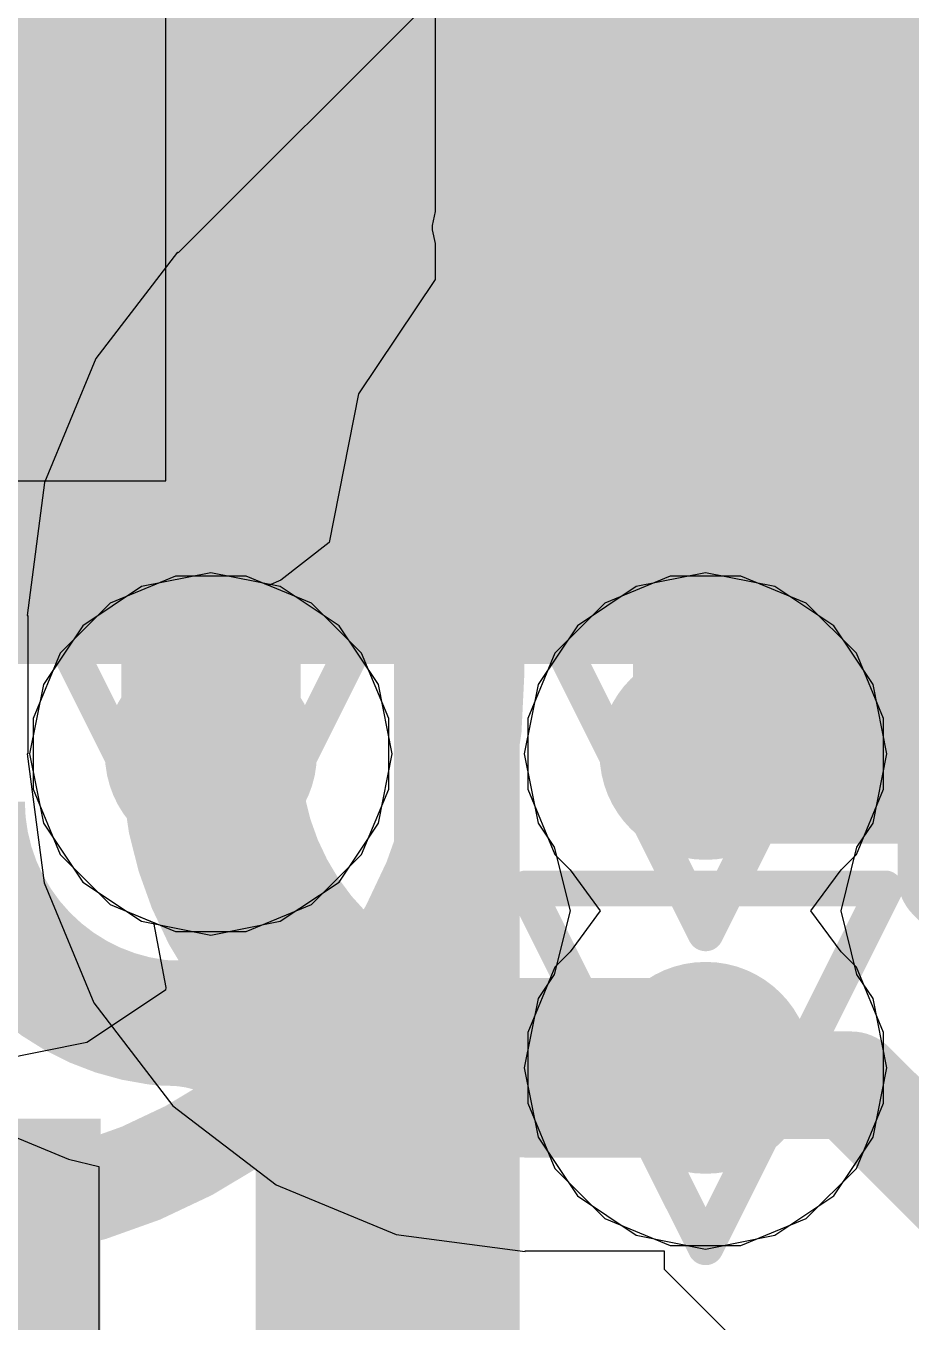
# Model space of a CAD drawing. Header units: inches. Extents: x -6 to 283, y -12 to 154.
# Drawn here: x 40.193 to 41.445, y -5.122 to -3.287 of the extents above; entities that cross this region are included whole.
import ezdxf

# ---------------------------------------------------------------- set-up
doc = ezdxf.new("R2010")
doc.units = ezdxf.units.IN
for name, color, linetype in [('Bottom Layer', 5, 'Continuous'), ('Bottom Paste', 16, 'Continuous'), ('Bottom Solder', 6, 'Continuous'), ('Drill Drawing', 1, 'Continuous'), ('GND-1', 16, 'Continuous'), ('GND-2', 90, 'Continuous'), ('GND-3', 216, 'Continuous'), ('GND-4', 54, 'Continuous'), ('PWR-1', 156, 'Continuous'), ('PWR-2', 130, 'Continuous'), ('Signal L1', 76, 'Continuous'), ('Signal L2', 6, 'Continuous'), ('Top Layer', 1, 'Continuous'), ('Top Overlay', 2, 'Continuous'), ('Top Paste', 8, 'Continuous'), ('Top Solder', 216, 'Continuous'), ('Via Holes', 16, 'Continuous')]:
    doc.layers.add(name, color=color, linetype=linetype)

# ---------------------------------------------------------------- blocks, each defined once
blk = doc.blocks.new('68_QFN__7_7__B_43')
at = {"layer": 'Bottom Layer'}
for points in [[(-1.9900011, 3.834999949999999), (-1.9900011, 3.03499901), (-2.21000066, 3.03499901), (-2.21000066, 3.834999949999999)], [(-1.63999926, 3.834999949999999), (-1.63999926, 3.03499901), (-1.85999882, 3.03499901), (-1.85999882, 3.834999949999999)], [(-1.28999996, 3.834999949999999), (-1.28999996, 3.03499901), (-1.50999952, 3.03499901), (-1.50999952, 3.834999949999999)], [(-0.94000066, 3.834999949999999), (-0.94000066, 3.03499901), (-1.16000022, 3.03499901), (-1.16000022, 3.834999949999999)], [(-0.5900013599999999, 3.834999949999999), (-0.5900013599999999, 3.03499901), (-0.81000092, 3.03499901), (-0.81000092, 3.834999949999999)]]:
    blk.add_hatch(color=5, dxfattribs=at).paths.add_polyline_path(points)
at = {"layer": 'Bottom Paste'}
for points in [[(-1.9900011, 3.834999949999999), (-1.9900011, 3.03499901), (-2.21000066, 3.03499901), (-2.21000066, 3.834999949999999)], [(-1.63999926, 3.834999949999999), (-1.63999926, 3.03499901), (-1.85999882, 3.03499901), (-1.85999882, 3.834999949999999)], [(-1.28999996, 3.834999949999999), (-1.28999996, 3.03499901), (-1.50999952, 3.03499901), (-1.50999952, 3.834999949999999)], [(-0.94000066, 3.834999949999999), (-0.94000066, 3.03499901), (-1.16000022, 3.03499901), (-1.16000022, 3.834999949999999)], [(-0.5900013599999999, 3.834999949999999), (-0.5900013599999999, 3.03499901), (-0.81000092, 3.03499901), (-0.81000092, 3.834999949999999)]]:
    blk.add_hatch(color=16, dxfattribs=at).paths.add_polyline_path(points)
at = {"layer": 'Bottom Solder'}
for points in [[(-1.8884011, 3.93659995), (-1.8884011, 2.93339901), (-2.31160066, 2.93339901), (-2.31160066, 3.93659995)], [(-1.53839926, 3.93659995), (-1.53839926, 2.93339901), (-1.96159882, 2.93339901), (-1.96159882, 3.93659995)], [(-1.18839996, 3.93659995), (-1.18839996, 2.93339901), (-1.61159952, 2.93339901), (-1.61159952, 3.93659995)], [(-0.8384006599999999, 3.93659995), (-0.8384006599999999, 2.93339901), (-1.26160022, 2.93339901), (-1.26160022, 3.93659995)], [(-0.48840136, 3.93659995), (-0.48840136, 2.93339901), (-0.9116009199999999, 2.93339901), (-0.9116009199999999, 3.93659995)]]:
    blk.add_hatch(color=6, dxfattribs=at).paths.add_polyline_path(points)
blk = doc.blocks.new('IND_0806_B_185')
at = {"layer": 'Bottom Layer'}
blk.add_hatch(color=5, dxfattribs=at).paths.add_polyline_path([(0.32499681, 1.00000054), (1.32499735, 1.00000054), (1.32499735, -1.00000054), (0.32499681, -1.00000054)])
at = {"layer": 'Bottom Paste'}
blk.add_hatch(color=16, dxfattribs=at).paths.add_polyline_path([(0.32499681, 1.00000054), (1.32499735, 1.00000054), (1.32499735, -1.00000054), (0.32499681, -1.00000054)])
at = {"layer": 'Bottom Solder'}
blk.add_hatch(color=6, dxfattribs=at).paths.add_polyline_path([(0.22339681, 1.10160054), (1.42659735, 1.10160054), (1.42659735, -1.10160054), (0.22339681, -1.10160054)])
blk = doc.blocks.new('C___0402_459')
at = {"layer": 'Top Layer'}
for points in [[(-0.6985, -0.3175), (-0.6985, 0.3174999999999999), (-0.2413000000000001, 0.3175), (-0.2412999999999999, -0.3174999999999999)], [(0.2413000000000001, -0.3175), (0.2412999999999999, 0.3174999999999999), (0.6985, 0.3175), (0.6985, -0.3174999999999999)]]:
    blk.add_hatch(color=1, dxfattribs=at).paths.add_polyline_path(points)
at = {"layer": 'Top Paste'}
for points in [[(-0.6985, -0.3175), (-0.6985, 0.3174999999999999), (-0.2413000000000001, 0.3175), (-0.2412999999999999, -0.3174999999999999)], [(0.2413000000000001, -0.3175), (0.2412999999999999, 0.3174999999999999), (0.6985, 0.3175), (0.6985, -0.3174999999999999)]]:
    blk.add_hatch(color=8, dxfattribs=at).paths.add_polyline_path(points)
at = {"layer": 'Top Solder'}
for points in [[(-0.7584998799999999, -0.3774998800000001), (-0.7584998799999999, 0.3774998799999999), (-0.1813001200000001, 0.3774998800000001), (-0.1813001199999999, -0.3774998799999999)], [(0.1813001200000001, -0.3774998800000001), (0.1813001199999999, 0.3774998799999999), (0.7584998799999999, 0.3774998800000001), (0.7584998799999999, -0.3774998799999999)]]:
    blk.add_hatch(color=216, dxfattribs=at).paths.add_polyline_path(points)
at = {"layer": 'Top Overlay'}
for points in [[(-0.2794, 0.4064, 0.127, 0.127, 0), (-0.7874, 0.4064, 0.127, 0.127, 0)], [(-0.7874, -0.4064, 0.127, 0.127, 0), (-0.7874, 0.4064, 0.127, 0.127, 0)], [(0.7874, 0.4064, 0.127, 0.127, 0), (0.2794, 0.4064, 0.127, 0.127, 0)], [(0.7874, -0.4064, 0.127, 0.127, 0), (0.7874, 0.4064, 0.127, 0.127, 0)], [(-0.2794, -0.4064, 0.127, 0.127, 0), (-0.7874, -0.4064, 0.127, 0.127, 0)], [(0.7874, -0.4064, 0.127, 0.127, 0), (0.2794, -0.4064, 0.127, 0.127, 0)]]:
    blk.add_lwpolyline(points, format="xyseb", dxfattribs=at)
for points in [[(-0.8191499999999999, 0.4064, 0.0635, 0.0635, 1), (-0.7556499999999999, 0.4064, 0.0635, 0.0635, 1)], [(-0.8191499999999999, 0.4064, 0.0635, 0.0635, 1), (-0.7556499999999999, 0.4064, 0.0635, 0.0635, 1)], [(-0.31115, 0.4064, 0.0635, 0.0635, 1), (-0.24765, 0.4064, 0.0635, 0.0635, 1)], [(0.24765, 0.4064, 0.0635, 0.0635, 1), (0.31115, 0.4064, 0.0635, 0.0635, 1)], [(0.7556499999999999, 0.4064, 0.0635, 0.0635, 1), (0.8191499999999999, 0.4064, 0.0635, 0.0635, 1)], [(0.7556499999999999, 0.4064, 0.0635, 0.0635, 1), (0.8191499999999999, 0.4064, 0.0635, 0.0635, 1)], [(-0.8191499999999999, -0.4064, 0.0635, 0.0635, 1), (-0.7556499999999999, -0.4064, 0.0635, 0.0635, 1)], [(-0.8191499999999999, -0.4064, 0.0635, 0.0635, 1), (-0.7556499999999999, -0.4064, 0.0635, 0.0635, 1)], [(-0.31115, -0.4064, 0.0635, 0.0635, 1), (-0.24765, -0.4064, 0.0635, 0.0635, 1)], [(0.24765, -0.4064, 0.0635, 0.0635, 1), (0.31115, -0.4064, 0.0635, 0.0635, 1)], [(0.7556499999999999, -0.4064, 0.0635, 0.0635, 1), (0.8191499999999999, -0.4064, 0.0635, 0.0635, 1)], [(0.7556499999999999, -0.4064, 0.0635, 0.0635, 1), (0.8191499999999999, -0.4064, 0.0635, 0.0635, 1)]]:
    blk.add_lwpolyline(points, format="xyseb", close=True, dxfattribs=at)
blk = doc.blocks.new('C___0402_462')
at = {"layer": 'Top Layer'}
for points in [[(-0.6985, -0.3175), (-0.6985, 0.3174999999999999), (-0.2413000000000001, 0.3175), (-0.2412999999999999, -0.3174999999999999)], [(0.2413000000000001, -0.3175), (0.2412999999999999, 0.3174999999999999), (0.6985, 0.3175), (0.6985, -0.3174999999999999)]]:
    blk.add_hatch(color=1, dxfattribs=at).paths.add_polyline_path(points)
at = {"layer": 'Top Paste'}
for points in [[(-0.6985, -0.3175), (-0.6985, 0.3174999999999999), (-0.2413000000000001, 0.3175), (-0.2412999999999999, -0.3174999999999999)], [(0.2413000000000001, -0.3175), (0.2412999999999999, 0.3174999999999999), (0.6985, 0.3175), (0.6985, -0.3174999999999999)]]:
    blk.add_hatch(color=8, dxfattribs=at).paths.add_polyline_path(points)
at = {"layer": 'Top Solder'}
for points in [[(-0.7584998799999999, -0.3774998800000001), (-0.7584998799999999, 0.3774998799999999), (-0.1813001200000001, 0.3774998800000001), (-0.1813001199999999, -0.3774998799999999)], [(0.1813001200000001, -0.3774998800000001), (0.1813001199999999, 0.3774998799999999), (0.7584998799999999, 0.3774998800000001), (0.7584998799999999, -0.3774998799999999)]]:
    blk.add_hatch(color=216, dxfattribs=at).paths.add_polyline_path(points)
at = {"layer": 'Top Overlay'}
for points in [[(-0.2794, 0.4064, 0.127, 0.127, 0), (-0.7874, 0.4064, 0.127, 0.127, 0)], [(-0.7874, -0.4064, 0.127, 0.127, 0), (-0.7874, 0.4064, 0.127, 0.127, 0)], [(0.7874, 0.4064, 0.127, 0.127, 0), (0.2794, 0.4064, 0.127, 0.127, 0)], [(0.7874, -0.4064, 0.127, 0.127, 0), (0.7874, 0.4064, 0.127, 0.127, 0)], [(-0.2794, -0.4064, 0.127, 0.127, 0), (-0.7874, -0.4064, 0.127, 0.127, 0)], [(0.7874, -0.4064, 0.127, 0.127, 0), (0.2794, -0.4064, 0.127, 0.127, 0)]]:
    blk.add_lwpolyline(points, format="xyseb", dxfattribs=at)
for points in [[(-0.8191499999999999, 0.4064, 0.0635, 0.0635, 1), (-0.7556499999999999, 0.4064, 0.0635, 0.0635, 1)], [(-0.8191499999999999, 0.4064, 0.0635, 0.0635, 1), (-0.7556499999999999, 0.4064, 0.0635, 0.0635, 1)], [(-0.31115, 0.4064, 0.0635, 0.0635, 1), (-0.24765, 0.4064, 0.0635, 0.0635, 1)], [(0.24765, 0.4064, 0.0635, 0.0635, 1), (0.31115, 0.4064, 0.0635, 0.0635, 1)], [(0.7556499999999999, 0.4064, 0.0635, 0.0635, 1), (0.8191499999999999, 0.4064, 0.0635, 0.0635, 1)], [(0.7556499999999999, 0.4064, 0.0635, 0.0635, 1), (0.8191499999999999, 0.4064, 0.0635, 0.0635, 1)], [(-0.8191499999999999, -0.4064, 0.0635, 0.0635, 1), (-0.7556499999999999, -0.4064, 0.0635, 0.0635, 1)], [(-0.8191499999999999, -0.4064, 0.0635, 0.0635, 1), (-0.7556499999999999, -0.4064, 0.0635, 0.0635, 1)], [(-0.31115, -0.4064, 0.0635, 0.0635, 1), (-0.24765, -0.4064, 0.0635, 0.0635, 1)], [(0.24765, -0.4064, 0.0635, 0.0635, 1), (0.31115, -0.4064, 0.0635, 0.0635, 1)], [(0.7556499999999999, -0.4064, 0.0635, 0.0635, 1), (0.8191499999999999, -0.4064, 0.0635, 0.0635, 1)], [(0.7556499999999999, -0.4064, 0.0635, 0.0635, 1), (0.8191499999999999, -0.4064, 0.0635, 0.0635, 1)]]:
    blk.add_lwpolyline(points, format="xyseb", close=True, dxfattribs=at)

msp = doc.modelspace()

# ---------------------------------------------------------------- hatches: boundary and pattern name
at = {"layer": 'Bottom Layer'}
h = msp.add_hatch(color=5, dxfattribs=at)
edge = h.paths.add_edge_path()
edge.add_arc((40.45447332, -4.317306579999999), 0.1499997, 0, 360)
h = msp.add_hatch(color=5, dxfattribs=at)
edge = h.paths.add_edge_path()
edge.add_arc((41.15449732, -4.317306579999999), 0.1499997, 0, 360)
h = msp.add_hatch(color=5, dxfattribs=at)
edge = h.paths.add_edge_path()
edge.add_arc((41.15449732, -4.761806579999999), 0.1499997, 0, 360)
msp.add_hatch(color=5, dxfattribs=at).paths.add_polyline_path([(40.51765836, -6.29356882), (40.80224504, -6.29356882), (40.80224504, -4.75115382), (40.51765836, -4.75115382)])
at = {"layer": 'GND-1'}
h = msp.add_hatch(color=16, dxfattribs=at)
edge = h.paths.add_edge_path()
edge.add_arc((40.45447332, -4.317306579999999), 0.1499997, 0, 360)
h = msp.add_hatch(color=16, dxfattribs=at)
edge = h.paths.add_edge_path()
edge.add_arc((41.15449732, -4.317306579999999), 0.1499997, 0, 360)
h = msp.add_hatch(color=16, dxfattribs=at)
edge = h.paths.add_edge_path()
edge.add_arc((41.15449732, -4.761806579999999), 0.1499997, 0, 360)
at = {"layer": 'GND-2'}
h = msp.add_hatch(color=90, dxfattribs=at)
edge = h.paths.add_edge_path()
edge.add_arc((40.45447332, -4.317306579999999), 0.1499997, 0, 360)
h = msp.add_hatch(color=90, dxfattribs=at)
edge = h.paths.add_edge_path()
edge.add_arc((41.15449732, -4.317306579999999), 0.1499997, 0, 360)
h = msp.add_hatch(color=90, dxfattribs=at)
edge = h.paths.add_edge_path()
edge.add_arc((41.15449732, -4.761806579999999), 0.1499997, 0, 360)
at = {"layer": 'GND-3'}
h = msp.add_hatch(color=216, dxfattribs=at)
edge = h.paths.add_edge_path()
edge.add_arc((40.45447332, -4.317306579999999), 0.1499997, 0, 360)
h = msp.add_hatch(color=216, dxfattribs=at)
edge = h.paths.add_edge_path()
edge.add_arc((41.15449732, -4.317306579999999), 0.1499997, 0, 360)
h = msp.add_hatch(color=216, dxfattribs=at)
edge = h.paths.add_edge_path()
edge.add_arc((41.15449732, -4.761806579999999), 0.1499997, 0, 360)
at = {"layer": 'GND-4'}
h = msp.add_hatch(color=54, dxfattribs=at)
edge = h.paths.add_edge_path()
edge.add_arc((40.45447332, -4.317306579999999), 0.1499997, 0, 360)
h = msp.add_hatch(color=54, dxfattribs=at)
edge = h.paths.add_edge_path()
edge.add_arc((41.15449732, -4.317306579999999), 0.1499997, 0, 360)
h = msp.add_hatch(color=54, dxfattribs=at)
edge = h.paths.add_edge_path()
edge.add_arc((41.15449732, -4.761806579999999), 0.1499997, 0, 360)
at = {"layer": 'PWR-1'}
h = msp.add_hatch(color=156, dxfattribs=at)
edge = h.paths.add_edge_path()
edge.add_arc((40.45447332, -4.317306579999999), 0.1499997, 0, 360)
h = msp.add_hatch(color=156, dxfattribs=at)
edge = h.paths.add_edge_path()
edge.add_arc((41.15449732, -4.317306579999999), 0.1499997, 0, 360)
h = msp.add_hatch(color=156, dxfattribs=at)
edge = h.paths.add_edge_path()
edge.add_arc((41.15449732, -4.761806579999999), 0.1499997, 0, 360)
at = {"layer": 'PWR-2'}
h = msp.add_hatch(color=130, dxfattribs=at)
edge = h.paths.add_edge_path()
edge.add_arc((40.45447332, -4.317306579999999), 0.1499997, 0, 360)
h = msp.add_hatch(color=130, dxfattribs=at)
edge = h.paths.add_edge_path()
edge.add_arc((41.15449732, -4.317306579999999), 0.1499997, 0, 360)
h = msp.add_hatch(color=130, dxfattribs=at)
edge = h.paths.add_edge_path()
edge.add_arc((41.15449732, -4.761806579999999), 0.1499997, 0, 360)
at = {"layer": 'Signal L1'}
h = msp.add_hatch(color=76, dxfattribs=at)
edge = h.paths.add_edge_path()
edge.add_arc((40.45447332, -4.317306579999999), 0.1499997, 0, 360)
h = msp.add_hatch(color=76, dxfattribs=at)
edge = h.paths.add_edge_path()
edge.add_arc((41.15449732, -4.317306579999999), 0.1499997, 0, 360)
h = msp.add_hatch(color=76, dxfattribs=at)
edge = h.paths.add_edge_path()
edge.add_arc((41.15449732, -4.761806579999999), 0.1499997, 0, 360)
at = {"layer": 'Signal L2'}
h = msp.add_hatch(color=6, dxfattribs=at)
edge = h.paths.add_edge_path()
edge.add_arc((40.45447332, -4.317306579999999), 0.1499997, 0, 360)
h = msp.add_hatch(color=6, dxfattribs=at)
edge = h.paths.add_edge_path()
edge.add_arc((41.15449732, -4.317306579999999), 0.1499997, 0, 360)
h = msp.add_hatch(color=6, dxfattribs=at)
edge = h.paths.add_edge_path()
edge.add_arc((41.15449732, -4.761806579999999), 0.1499997, 0, 360)
at = {"layer": 'Top Layer'}
h = msp.add_hatch(color=1, dxfattribs=at)
edge = h.paths.add_edge_path()
edge.add_arc((40.45447332, -4.317306579999999), 0.1499997, 0, 360)
h = msp.add_hatch(color=1, dxfattribs=at)
edge = h.paths.add_edge_path()
edge.add_arc((41.15449732, -4.317306579999999), 0.1499997, 0, 360)
h = msp.add_hatch(color=1, dxfattribs=at)
edge = h.paths.add_edge_path()
edge.add_arc((41.15449732, -4.761806579999999), 0.1499997, 0, 360)
at = {"layer": 'Via Holes'}
h = msp.add_hatch(color=7, dxfattribs=at)
edge = h.paths.add_edge_path()
edge.add_arc((40.45447332, -4.317306579999999), 0.07499858, 0, 360)
h = msp.add_hatch(color=7, dxfattribs=at)
edge = h.paths.add_edge_path()
edge.add_arc((41.15449732, -4.317306579999999), 0.07499858, 0, 360)
h = msp.add_hatch(color=7, dxfattribs=at)
edge = h.paths.add_edge_path()
edge.add_arc((41.15449732, -4.761806579999999), 0.07499858, 0, 360)

# ---------------------------------------------------------------- linework, layer by layer
at = {"layer": 'Bottom Layer'}
for p, q in [((40.17568291999999, -4.85918256), (40.25294464, -4.89118402)), ((40.25294464, -4.89118402), (40.29567252, -4.90144308)), ((40.29567252, -4.90144308), (40.29571824, -5.84560426))]:
    msp.add_line(p, q, dxfattribs=at)
for points in [[(40.4533608, -4.31396902, 0.2032, 0.2032, 0), (40.4533608, -3.689322059999999, 0.2032, 0.2032, 0)], [(41.1533721, -4.31393092, 0.2032, 0.2032, 0), (41.1533721, -3.68933476, 0.2032, 0.2032, 0)], [(40.80224758, -4.69830658, 0.1778, 0.1778, 0), (40.80224758, -3.68820954, 0.1778, 0.1778, 0)], [(41.50224872, -4.4912026, 0.1524, 0.1524, 0), (41.50224872, -3.68820954, 0.1524, 0.1524, 0)], [(40.45224828, -3.68820954, 0.10414, 0.10414, 0), (40.4533608, -3.689322059999999, 0.10414, 0.10414, 0)], [(41.15224688, -3.68820954, 0.10414, 0.10414, 0), (41.1533721, -3.68933476, 0.10414, 0.10414, 0)], [(41.15224688, -4.31505614, 0.10414, 0.10414, 0), (41.1533721, -4.31393092, 0.10414, 0.10414, 0)], [(40.37784152, -4.69720422, 0.1778, 0.1778, -0.3771592879462047), (40.10224135999999, -4.38486042, 0.1778, 0.1778, 0)], [(40.80224758, -4.45670178, 0.1778, 0.1778, -0.4128711667949561), (40.56174768, -4.69830658, 0.1778, 0.1778, 0)], [(41.50224872, -4.4912026, 0.1524, 0.1524, 0), (42.33488358, -5.32383746, 0.1524, 0.1524, 0)], [(40.3949789, -4.69830658, 0.1778, 0.1778, -0.02819208867966213), (40.37784152, -4.69720422, 0.1778, 0.1778, 0)], [(40.3949789, -4.698309119999999, 0.1778, 0.1778, 0), (40.39618032, -4.69830658, 0.1778, 0.1778, 0)], [(40.3949789, -4.698309119999999, 0.1778, 0.1778, 0), (40.56064024, -4.698309119999999, 0.1778, 0.1778, 0)], [(40.39618032, -4.69830658, 0.1778, 0.1778, 0), (40.80224758, -4.69830658, 0.1778, 0.1778, 0)], [(40.39618032, -4.69831166, 0.1778, 0.1778, -0.4125514293008358), (40.60655836, -4.90988858, 0.1778, 0.1778, 0)], [(40.56174768, -4.69830658, 0.1778, 0.1778, -0.001146350364874366), (40.56064024, -4.698309119999999, 0.1778, 0.1778, 0)], [(40.80224758, -5.5973853, 0.1778, 0.1778, 0), (40.80224758, -4.69830658, 0.1778, 0.1778, 0)], [(41.15449732, -4.761806579999999, 0.1524, 0.1524, 0), (41.1791912, -4.78650046, 0.1524, 0.1524, 0)], [(41.1791912, -4.78650046, 0.1524, 0.1524, 0), (41.36042274, -4.78650046, 0.1524, 0.1524, 0)], [(41.36042274, -4.78650046, 0.1524, 0.1524, 0), (42.25755836, -5.683636079999999, 0.1524, 0.1524, 0)]]:
    msp.add_lwpolyline(points, format="xyseb", dxfattribs=at)
for points in [[(40.4025608, -3.689322059999999, 0.1016, 0.1016, 1), (40.50416079999999, -3.689322059999999, 0.1016, 0.1016, 1)], [(41.1025721, -3.68933476, 0.1016, 0.1016, 1), (41.20417209999999, -3.68933476, 0.1016, 0.1016, 1)], [(40.75779758, -3.68820954, 0.08889999999999999, 0.08889999999999999, 1), (40.84669758, -3.68820954, 0.08889999999999999, 0.08889999999999999, 1)], [(41.46414872, -3.68820954, 0.0762, 0.0762, 1), (41.54034872, -3.68820954, 0.0762, 0.0762, 1)], [(40.42621328, -3.68820954, 0.05207, 0.05207, 1), (40.47828328, -3.68820954, 0.05207, 0.05207, 1)], [(40.4273258, -3.689322059999999, 0.05207, 0.05207, 1), (40.4793958, -3.689322059999999, 0.05207, 0.05207, 1)], [(41.12621188, -3.68820954, 0.05207, 0.05207, 1), (41.17828188, -3.68820954, 0.05207, 0.05207, 1)], [(41.1273371, -3.68933476, 0.05207, 0.05207, 1), (41.1794071, -3.68933476, 0.05207, 0.05207, 1)], [(40.4025608, -4.31396902, 0.1016, 0.1016, 1), (40.50416079999999, -4.31396902, 0.1016, 0.1016, 1)], [(41.1025721, -4.31393092, 0.1016, 0.1016, 1), (41.20417209999999, -4.31393092, 0.1016, 0.1016, 1)], [(41.12621188, -4.31505614, 0.05207, 0.05207, 1), (41.17828188, -4.31505614, 0.05207, 0.05207, 1)], [(41.1273371, -4.31393092, 0.05207, 0.05207, 1), (41.1794071, -4.31393092, 0.05207, 0.05207, 1)], [(40.75779758, -4.45670178, 0.08889999999999999, 0.08889999999999999, 1), (40.84669758, -4.45670178, 0.08889999999999999, 0.08889999999999999, 1)], [(41.46414872, -4.4912026, 0.0762, 0.0762, 1), (41.54034872, -4.4912026, 0.0762, 0.0762, 1)], [(41.46414872, -4.4912026, 0.0762, 0.0762, 1), (41.54034872, -4.4912026, 0.0762, 0.0762, 1)], [(40.33339152, -4.69720422, 0.08889999999999999, 0.08889999999999999, 1), (40.42229152, -4.69720422, 0.08889999999999999, 0.08889999999999999, 1)], [(40.33339152, -4.69720422, 0.08889999999999999, 0.08889999999999999, 1), (40.42229152, -4.69720422, 0.08889999999999999, 0.08889999999999999, 1)], [(40.3505289, -4.69830658, 0.08889999999999999, 0.08889999999999999, 1), (40.4394289, -4.69830658, 0.08889999999999999, 0.08889999999999999, 1)], [(40.3505289, -4.698309119999999, 0.08889999999999999, 0.08889999999999999, 1), (40.4394289, -4.698309119999999, 0.08889999999999999, 0.08889999999999999, 1)], [(40.3505289, -4.698309119999999, 0.08889999999999999, 0.08889999999999999, 1), (40.4394289, -4.698309119999999, 0.08889999999999999, 0.08889999999999999, 1)], [(40.35173031999999, -4.69830658, 0.08889999999999999, 0.08889999999999999, 1), (40.44063032, -4.69830658, 0.08889999999999999, 0.08889999999999999, 1)], [(40.35173031999999, -4.69830658, 0.08889999999999999, 0.08889999999999999, 1), (40.44063032, -4.69830658, 0.08889999999999999, 0.08889999999999999, 1)], [(40.35173031999999, -4.69831166, 0.08889999999999999, 0.08889999999999999, 1), (40.44063032, -4.69831166, 0.08889999999999999, 0.08889999999999999, 1)], [(40.51619024, -4.698309119999999, 0.08889999999999999, 0.08889999999999999, 1), (40.60509024, -4.698309119999999, 0.08889999999999999, 0.08889999999999999, 1)], [(40.51619024, -4.698309119999999, 0.08889999999999999, 0.08889999999999999, 1), (40.60509024, -4.698309119999999, 0.08889999999999999, 0.08889999999999999, 1)], [(40.51729768, -4.69830658, 0.08889999999999999, 0.08889999999999999, 1), (40.60619768, -4.69830658, 0.08889999999999999, 0.08889999999999999, 1)], [(40.51729768, -4.69830658, 0.08889999999999999, 0.08889999999999999, 1), (40.60619768, -4.69830658, 0.08889999999999999, 0.08889999999999999, 1)], [(40.75779758, -4.69830658, 0.08889999999999999, 0.08889999999999999, 1), (40.84669758, -4.69830658, 0.08889999999999999, 0.08889999999999999, 1)], [(40.75779758, -4.69830658, 0.08889999999999999, 0.08889999999999999, 1), (40.84669758, -4.69830658, 0.08889999999999999, 0.08889999999999999, 1)], [(40.75779758, -4.69830658, 0.08889999999999999, 0.08889999999999999, 1), (40.84669758, -4.69830658, 0.08889999999999999, 0.08889999999999999, 1)], [(41.11639732, -4.761806579999999, 0.0762, 0.0762, 1), (41.19259732, -4.761806579999999, 0.0762, 0.0762, 1)], [(41.1410912, -4.78650046, 0.0762, 0.0762, 1), (41.2172912, -4.78650046, 0.0762, 0.0762, 1)], [(41.1410912, -4.78650046, 0.0762, 0.0762, 1), (41.2172912, -4.78650046, 0.0762, 0.0762, 1)], [(41.32232274, -4.78650046, 0.0762, 0.0762, 1), (41.39852274, -4.78650046, 0.0762, 0.0762, 1)], [(41.32232274, -4.78650046, 0.0762, 0.0762, 1), (41.39852274, -4.78650046, 0.0762, 0.0762, 1)], [(40.56210836, -4.90988858, 0.08889999999999999, 0.08889999999999999, 1), (40.65100836, -4.90988858, 0.08889999999999999, 0.08889999999999999, 1)]]:
    msp.add_lwpolyline(points, format="xyseb", close=True, dxfattribs=at)
at = {"layer": 'Drill Drawing'}
for points in [[(40.20047332, -4.06330658, 0.0508, 0.0508, 0), (40.70847332, -4.06330658, 0.0508, 0.0508, 0)], [(40.20047332, -4.06330658, 0.0508, 0.0508, 0), (40.45447332, -4.57130658, 0.0508, 0.0508, 0)], [(40.45447332, -4.57130658, 0.0508, 0.0508, 0), (40.70847332, -4.06330658, 0.0508, 0.0508, 0)], [(40.90049732, -4.06330658, 0.0508, 0.0508, 0), (41.40849732, -4.06330658, 0.0508, 0.0508, 0)], [(40.90049732, -4.06330658, 0.0508, 0.0508, 0), (41.15449732, -4.57130658, 0.0508, 0.0508, 0)], [(41.15449732, -4.57130658, 0.0508, 0.0508, 0), (41.40849732, -4.06330658, 0.0508, 0.0508, 0)], [(40.90049732, -4.50780658, 0.0508, 0.0508, 0), (41.40849732, -4.50780658, 0.0508, 0.0508, 0)], [(40.90049732, -4.50780658, 0.0508, 0.0508, 0), (41.15449732, -5.01580658, 0.0508, 0.0508, 0)], [(41.15449732, -5.01580658, 0.0508, 0.0508, 0), (41.40849732, -4.50780658, 0.0508, 0.0508, 0)]]:
    msp.add_lwpolyline(points, format="xyseb", dxfattribs=at)
for points in [[(40.18777332, -4.06330658, 0.0254, 0.0254, 1), (40.21317332, -4.06330658, 0.0254, 0.0254, 1)], [(40.18777332, -4.06330658, 0.0254, 0.0254, 1), (40.21317332, -4.06330658, 0.0254, 0.0254, 1)], [(40.69577332, -4.06330658, 0.0254, 0.0254, 1), (40.72117332, -4.06330658, 0.0254, 0.0254, 1)], [(40.69577332, -4.06330658, 0.0254, 0.0254, 1), (40.72117332, -4.06330658, 0.0254, 0.0254, 1)], [(40.88779732, -4.06330658, 0.0254, 0.0254, 1), (40.91319731999999, -4.06330658, 0.0254, 0.0254, 1)], [(40.88779732, -4.06330658, 0.0254, 0.0254, 1), (40.91319731999999, -4.06330658, 0.0254, 0.0254, 1)], [(41.39579732, -4.06330658, 0.0254, 0.0254, 1), (41.42119732, -4.06330658, 0.0254, 0.0254, 1)], [(41.39579732, -4.06330658, 0.0254, 0.0254, 1), (41.42119732, -4.06330658, 0.0254, 0.0254, 1)], [(40.88779732, -4.50780658, 0.0254, 0.0254, 1), (40.91319731999999, -4.50780658, 0.0254, 0.0254, 1)], [(40.88779732, -4.50780658, 0.0254, 0.0254, 1), (40.91319731999999, -4.50780658, 0.0254, 0.0254, 1)], [(41.39579732, -4.50780658, 0.0254, 0.0254, 1), (41.42119732, -4.50780658, 0.0254, 0.0254, 1)], [(41.39579732, -4.50780658, 0.0254, 0.0254, 1), (41.42119732, -4.50780658, 0.0254, 0.0254, 1)], [(40.44177332, -4.57130658, 0.0254, 0.0254, 1), (40.46717331999999, -4.57130658, 0.0254, 0.0254, 1)], [(40.44177332, -4.57130658, 0.0254, 0.0254, 1), (40.46717331999999, -4.57130658, 0.0254, 0.0254, 1)], [(41.14179732, -4.57130658, 0.0254, 0.0254, 1), (41.16719732, -4.57130658, 0.0254, 0.0254, 1)], [(41.14179732, -4.57130658, 0.0254, 0.0254, 1), (41.16719732, -4.57130658, 0.0254, 0.0254, 1)], [(41.14179732, -5.01580658, 0.0254, 0.0254, 1), (41.16719732, -5.01580658, 0.0254, 0.0254, 1)], [(41.14179732, -5.01580658, 0.0254, 0.0254, 1), (41.16719732, -5.01580658, 0.0254, 0.0254, 1)]]:
    msp.add_lwpolyline(points, format="xyseb", close=True, dxfattribs=at)
at = {"layer": 'GND-1'}
for p, q in [((40.4044277, -4.06570688), (40.31195391999999, -4.10401008)), ((40.50451894, -4.06570688), (40.4044277, -4.06570688)), ((40.59699272, -4.10401008), (40.50451894, -4.06570688)), ((41.1044517, -4.06570688), (41.01197792, -4.10401008)), ((41.20454294, -4.06570688), (41.1044517, -4.06570688)), ((41.29701672, -4.10401008), (41.20454294, -4.06570688)), ((40.31195391999999, -4.10401008), (40.24117681999999, -4.17478718)), ((40.66776982, -4.17478718), (40.59699272, -4.10401008)), ((41.01197792, -4.10401008), (40.94120082, -4.17478718)), ((41.36779382, -4.17478718), (41.29701672, -4.10401008)), ((40.24117681999999, -4.17478718), (40.20287362, -4.26726096)), ((40.70607302, -4.26726096), (40.66776982, -4.17478718)), ((40.94120082, -4.17478718), (40.90289762, -4.26726096)), ((41.40609702, -4.26726096), (41.36779382, -4.17478718)), ((40.20287362, -4.26726096), (40.20287362, -4.3673522)), ((40.70607302, -4.3673522), (40.70607302, -4.26726096)), ((40.90289762, -4.26726096), (40.90289762, -4.3673522)), ((41.40609702, -4.3673522), (41.40609702, -4.26726096)), ((40.20287362, -4.3673522), (40.24117681999999, -4.45982598)), ((40.66776982, -4.45982598), (40.70607302, -4.3673522)), ((40.90289762, -4.3673522), (40.94120082, -4.45982598)), ((41.36779382, -4.45982598), (41.40609702, -4.3673522)), ((40.24117681999999, -4.45982598), (40.31195391999999, -4.53060308)), ((40.59699272, -4.53060308), (40.66776982, -4.45982598)), ((40.94120082, -4.45982598), (40.96285432, -4.481479479999999)), ((41.34614032, -4.481479479999999), (41.36779382, -4.45982598)), ((40.96285432, -4.481479479999999), (41.00541456, -4.53955658)), ((41.30358008, -4.53955658), (41.34614032, -4.481479479999999)), ((40.31195391999999, -4.53060308), (40.4044277, -4.568906279999999)), ((40.50451894, -4.568906279999999), (40.59699272, -4.53060308)), ((41.00541456, -4.53955658), (40.96285432, -4.59763368)), ((41.34614032, -4.59763368), (41.30358008, -4.53955658)), ((40.4044277, -4.568906279999999), (40.50451894, -4.568906279999999)), ((40.96285432, -4.59763368), (40.94120082, -4.61928718)), ((41.36779382, -4.61928718), (41.34614032, -4.59763368)), ((40.94120082, -4.61928718), (40.90289762, -4.71176096)), ((41.40609702, -4.71176096), (41.36779382, -4.61928718)), ((40.90289762, -4.71176096), (40.90289762, -4.8118522)), ((41.40609702, -4.8118522), (41.40609702, -4.71176096)), ((40.90289762, -4.8118522), (40.94120082, -4.904325979999999)), ((41.36779382, -4.904325979999999), (41.40609702, -4.8118522)), ((40.94120082, -4.904325979999999), (41.01197792, -4.975103079999999)), ((41.29701672, -4.975103079999999), (41.36779382, -4.904325979999999)), ((41.01197792, -4.975103079999999), (41.1044517, -5.01340628)), ((41.20454294, -5.01340628), (41.29701672, -4.975103079999999)), ((41.1044517, -5.01340628), (41.20454294, -5.01340628))]:
    msp.add_line(p, q, dxfattribs=at)
at = {"layer": 'GND-2'}
for p, q in [((40.4044277, -4.06570688), (40.31195391999999, -4.10401008)), ((40.50451894, -4.06570688), (40.4044277, -4.06570688)), ((40.59699272, -4.10401008), (40.50451894, -4.06570688)), ((41.1044517, -4.06570688), (41.01197792, -4.10401008)), ((41.20454294, -4.06570688), (41.1044517, -4.06570688)), ((41.29701672, -4.10401008), (41.20454294, -4.06570688)), ((40.31195391999999, -4.10401008), (40.24117681999999, -4.17478718)), ((40.66776982, -4.17478718), (40.59699272, -4.10401008)), ((41.01197792, -4.10401008), (40.94120082, -4.17478718)), ((41.36779382, -4.17478718), (41.29701672, -4.10401008)), ((40.24117681999999, -4.17478718), (40.20287362, -4.26726096)), ((40.70607302, -4.26726096), (40.66776982, -4.17478718)), ((40.94120082, -4.17478718), (40.90289762, -4.26726096)), ((41.40609702, -4.26726096), (41.36779382, -4.17478718)), ((40.20287362, -4.26726096), (40.20287362, -4.3673522)), ((40.70607302, -4.3673522), (40.70607302, -4.26726096)), ((40.90289762, -4.26726096), (40.90289762, -4.3673522)), ((41.40609702, -4.3673522), (41.40609702, -4.26726096)), ((40.20287362, -4.3673522), (40.24117681999999, -4.45982598)), ((40.66776982, -4.45982598), (40.70607302, -4.3673522)), ((40.90289762, -4.3673522), (40.94120082, -4.45982598)), ((41.36779382, -4.45982598), (41.40609702, -4.3673522)), ((40.24117681999999, -4.45982598), (40.31195391999999, -4.53060308)), ((40.59699272, -4.53060308), (40.66776982, -4.45982598)), ((40.94120082, -4.45982598), (40.96285432, -4.481479479999999)), ((41.34614032, -4.481479479999999), (41.36779382, -4.45982598)), ((40.96285432, -4.481479479999999), (41.00541456, -4.53955658)), ((41.30358008, -4.53955658), (41.34614032, -4.481479479999999)), ((40.31195391999999, -4.53060308), (40.4044277, -4.568906279999999)), ((40.50451894, -4.568906279999999), (40.59699272, -4.53060308)), ((41.00541456, -4.53955658), (40.96285432, -4.59763368)), ((41.34614032, -4.59763368), (41.30358008, -4.53955658)), ((40.4044277, -4.568906279999999), (40.50451894, -4.568906279999999)), ((40.96285432, -4.59763368), (40.94120082, -4.61928718)), ((41.36779382, -4.61928718), (41.34614032, -4.59763368)), ((40.94120082, -4.61928718), (40.90289762, -4.71176096)), ((41.40609702, -4.71176096), (41.36779382, -4.61928718)), ((40.90289762, -4.71176096), (40.90289762, -4.8118522)), ((41.40609702, -4.8118522), (41.40609702, -4.71176096)), ((40.90289762, -4.8118522), (40.94120082, -4.904325979999999)), ((41.36779382, -4.904325979999999), (41.40609702, -4.8118522)), ((40.94120082, -4.904325979999999), (41.01197792, -4.975103079999999)), ((41.29701672, -4.975103079999999), (41.36779382, -4.904325979999999)), ((41.01197792, -4.975103079999999), (41.1044517, -5.01340628)), ((41.20454294, -5.01340628), (41.29701672, -4.975103079999999)), ((41.1044517, -5.01340628), (41.20454294, -5.01340628))]:
    msp.add_line(p, q, dxfattribs=at)
at = {"layer": 'GND-3'}
for p, q in [((40.4044277, -4.06570688), (40.31195391999999, -4.10401008)), ((40.50451894, -4.06570688), (40.4044277, -4.06570688)), ((40.59699272, -4.10401008), (40.50451894, -4.06570688)), ((41.1044517, -4.06570688), (41.01197792, -4.10401008)), ((41.20454294, -4.06570688), (41.1044517, -4.06570688)), ((41.29701672, -4.10401008), (41.20454294, -4.06570688)), ((40.31195391999999, -4.10401008), (40.24117681999999, -4.17478718)), ((40.66776982, -4.17478718), (40.59699272, -4.10401008)), ((41.01197792, -4.10401008), (40.94120082, -4.17478718)), ((41.36779382, -4.17478718), (41.29701672, -4.10401008)), ((40.24117681999999, -4.17478718), (40.20287362, -4.26726096)), ((40.70607302, -4.26726096), (40.66776982, -4.17478718)), ((40.94120082, -4.17478718), (40.90289762, -4.26726096)), ((41.40609702, -4.26726096), (41.36779382, -4.17478718)), ((40.20287362, -4.26726096), (40.20287362, -4.3673522)), ((40.70607302, -4.3673522), (40.70607302, -4.26726096)), ((40.90289762, -4.26726096), (40.90289762, -4.3673522)), ((41.40609702, -4.3673522), (41.40609702, -4.26726096)), ((40.20287362, -4.3673522), (40.24117681999999, -4.45982598)), ((40.66776982, -4.45982598), (40.70607302, -4.3673522)), ((40.90289762, -4.3673522), (40.94120082, -4.45982598)), ((41.36779382, -4.45982598), (41.40609702, -4.3673522)), ((40.24117681999999, -4.45982598), (40.31195391999999, -4.53060308)), ((40.59699272, -4.53060308), (40.66776982, -4.45982598)), ((40.94120082, -4.45982598), (40.96285432, -4.481479479999999)), ((41.34614032, -4.481479479999999), (41.36779382, -4.45982598)), ((40.96285432, -4.481479479999999), (41.00541456, -4.53955658)), ((41.30358008, -4.53955658), (41.34614032, -4.481479479999999)), ((40.31195391999999, -4.53060308), (40.4044277, -4.568906279999999)), ((40.50451894, -4.568906279999999), (40.59699272, -4.53060308)), ((41.00541456, -4.53955658), (40.96285432, -4.59763368)), ((41.34614032, -4.59763368), (41.30358008, -4.53955658)), ((40.4044277, -4.568906279999999), (40.50451894, -4.568906279999999)), ((40.96285432, -4.59763368), (40.94120082, -4.61928718)), ((41.36779382, -4.61928718), (41.34614032, -4.59763368)), ((40.94120082, -4.61928718), (40.90289762, -4.71176096)), ((41.40609702, -4.71176096), (41.36779382, -4.61928718)), ((40.90289762, -4.71176096), (40.90289762, -4.8118522)), ((41.40609702, -4.8118522), (41.40609702, -4.71176096)), ((40.90289762, -4.8118522), (40.94120082, -4.904325979999999)), ((41.36779382, -4.904325979999999), (41.40609702, -4.8118522)), ((40.94120082, -4.904325979999999), (41.01197792, -4.975103079999999)), ((41.29701672, -4.975103079999999), (41.36779382, -4.904325979999999)), ((41.01197792, -4.975103079999999), (41.1044517, -5.01340628)), ((41.20454294, -5.01340628), (41.29701672, -4.975103079999999)), ((41.1044517, -5.01340628), (41.20454294, -5.01340628))]:
    msp.add_line(p, q, dxfattribs=at)
at = {"layer": 'GND-4'}
for p, q in [((40.4044277, -4.06570688), (40.31195391999999, -4.10401008)), ((40.50451894, -4.06570688), (40.4044277, -4.06570688)), ((40.59699272, -4.10401008), (40.50451894, -4.06570688)), ((41.1044517, -4.06570688), (41.01197792, -4.10401008)), ((41.20454294, -4.06570688), (41.1044517, -4.06570688)), ((41.29701672, -4.10401008), (41.20454294, -4.06570688)), ((40.31195391999999, -4.10401008), (40.24117681999999, -4.17478718)), ((40.66776982, -4.17478718), (40.59699272, -4.10401008)), ((41.01197792, -4.10401008), (40.94120082, -4.17478718)), ((41.36779382, -4.17478718), (41.29701672, -4.10401008)), ((40.24117681999999, -4.17478718), (40.20287362, -4.26726096)), ((40.70607302, -4.26726096), (40.66776982, -4.17478718)), ((40.94120082, -4.17478718), (40.90289762, -4.26726096)), ((41.40609702, -4.26726096), (41.36779382, -4.17478718)), ((40.20287362, -4.26726096), (40.20287362, -4.3673522)), ((40.70607302, -4.3673522), (40.70607302, -4.26726096)), ((40.90289762, -4.26726096), (40.90289762, -4.3673522)), ((41.40609702, -4.3673522), (41.40609702, -4.26726096)), ((40.20287362, -4.3673522), (40.24117681999999, -4.45982598)), ((40.66776982, -4.45982598), (40.70607302, -4.3673522)), ((40.90289762, -4.3673522), (40.94120082, -4.45982598)), ((41.36779382, -4.45982598), (41.40609702, -4.3673522)), ((40.24117681999999, -4.45982598), (40.31195391999999, -4.53060308)), ((40.59699272, -4.53060308), (40.66776982, -4.45982598)), ((40.94120082, -4.45982598), (40.96285432, -4.481479479999999)), ((41.34614032, -4.481479479999999), (41.36779382, -4.45982598)), ((40.96285432, -4.481479479999999), (41.00541456, -4.53955658)), ((41.30358008, -4.53955658), (41.34614032, -4.481479479999999)), ((40.31195391999999, -4.53060308), (40.4044277, -4.568906279999999)), ((40.50451894, -4.568906279999999), (40.59699272, -4.53060308)), ((41.00541456, -4.53955658), (40.96285432, -4.59763368)), ((41.34614032, -4.59763368), (41.30358008, -4.53955658)), ((40.4044277, -4.568906279999999), (40.50451894, -4.568906279999999)), ((40.96285432, -4.59763368), (40.94120082, -4.61928718)), ((41.36779382, -4.61928718), (41.34614032, -4.59763368)), ((40.94120082, -4.61928718), (40.90289762, -4.71176096)), ((41.40609702, -4.71176096), (41.36779382, -4.61928718)), ((40.90289762, -4.71176096), (40.90289762, -4.8118522)), ((41.40609702, -4.8118522), (41.40609702, -4.71176096)), ((40.90289762, -4.8118522), (40.94120082, -4.904325979999999)), ((41.36779382, -4.904325979999999), (41.40609702, -4.8118522)), ((40.94120082, -4.904325979999999), (41.01197792, -4.975103079999999)), ((41.29701672, -4.975103079999999), (41.36779382, -4.904325979999999)), ((41.01197792, -4.975103079999999), (41.1044517, -5.01340628)), ((41.20454294, -5.01340628), (41.29701672, -4.975103079999999)), ((41.1044517, -5.01340628), (41.20454294, -5.01340628))]:
    msp.add_line(p, q, dxfattribs=at)
at = {"layer": 'PWR-1'}
for p, q in [((40.45447332, -4.06077674), (40.35630486, -4.08030426)), ((40.55264177999999, -4.08030426), (40.45447332, -4.06077674)), ((41.15449732, -4.06077674), (41.05632886, -4.08030426)), ((41.25266577999999, -4.08030426), (41.15449732, -4.06077674)), ((40.35630486, -4.08030426), (40.27307922, -4.13591248)), ((40.63586742, -4.13591248), (40.55264177999999, -4.08030426)), ((41.05632886, -4.08030426), (40.97310321999999, -4.13591248)), ((41.33589142, -4.13591248), (41.25266577999999, -4.08030426)), ((40.27307922, -4.13591248), (40.217471, -4.219138119999999)), ((40.69147564, -4.219138119999999), (40.63586742, -4.13591248)), ((40.97310321999999, -4.13591248), (40.917495, -4.219138119999999)), ((41.39149964, -4.219138119999999), (41.33589142, -4.13591248)), ((40.217471, -4.219138119999999), (40.19794348, -4.317306579999999)), ((40.71100316, -4.317306579999999), (40.69147564, -4.219138119999999)), ((40.917495, -4.219138119999999), (40.89796748, -4.317306579999999)), ((41.41102716, -4.317306579999999), (41.39149964, -4.219138119999999)), ((40.19794348, -4.317306579999999), (40.217471, -4.41547504)), ((40.69147564, -4.41547504), (40.71100316, -4.317306579999999)), ((40.89796748, -4.317306579999999), (40.917495, -4.41547504)), ((41.39149964, -4.41547504), (41.41102716, -4.317306579999999)), ((40.217471, -4.41547504), (40.27307922, -4.49870068)), ((40.63586742, -4.49870068), (40.69147564, -4.41547504)), ((40.917495, -4.41547504), (40.94029149999999, -4.449594859999999)), ((41.36870313999999, -4.449594859999999), (41.39149964, -4.41547504)), ((40.94029149999999, -4.449594859999999), (40.96285432, -4.53955658)), ((41.34614032, -4.53955658), (41.36870313999999, -4.449594859999999)), ((40.27307922, -4.49870068), (40.35630486, -4.5543089)), ((40.55264177999999, -4.5543089), (40.63586742, -4.49870068)), ((40.96285432, -4.53955658), (40.94029149999999, -4.6295183)), ((41.36870313999999, -4.6295183), (41.34614032, -4.53955658)), ((40.35630486, -4.5543089), (40.45447332, -4.573836419999999)), ((40.45447332, -4.573836419999999), (40.55264177999999, -4.5543089)), ((40.94029149999999, -4.6295183), (40.917495, -4.663638119999999)), ((41.39149964, -4.663638119999999), (41.36870313999999, -4.6295183)), ((40.917495, -4.663638119999999), (40.89796748, -4.761806579999999)), ((41.41102716, -4.761806579999999), (41.39149964, -4.663638119999999)), ((40.89796748, -4.761806579999999), (40.917495, -4.859975039999999)), ((41.39149964, -4.859975039999999), (41.41102716, -4.761806579999999)), ((40.917495, -4.859975039999999), (40.97310321999999, -4.943200679999999)), ((41.33589142, -4.943200679999999), (41.39149964, -4.859975039999999)), ((40.97310321999999, -4.943200679999999), (41.05632886, -4.998808899999999)), ((41.25266577999999, -4.998808899999999), (41.33589142, -4.943200679999999)), ((41.05632886, -4.998808899999999), (41.15449732, -5.01833642)), ((41.15449732, -5.01833642), (41.25266577999999, -4.998808899999999))]:
    msp.add_line(p, q, dxfattribs=at)
at = {"layer": 'PWR-2'}
for p, q in [((41.09604938, -2.91984684), (40.40818944, -3.60770678)), ((40.40730806, -3.6068254), (40.29170757999999, -3.757480419999999)), ((40.40818944, -3.60770678), (40.40730806, -3.6068254)), ((40.29170757999999, -3.757480419999999), (40.21903563999999, -3.93292076)), ((40.21903563999999, -3.93292076), (40.19425031999999, -4.12119064)), ((40.19425031999999, -4.12119064), (40.19549746, -4.12119064)), ((40.19549746, -4.12119064), (40.19549746, -4.317306579999999)), ((40.19549746, -4.317306579999999), (40.1944459, -4.317306579999999)), ((40.1944459, -4.317306579999999), (40.21845144, -4.49965064)), ((40.21845144, -4.49965064), (40.28883484, -4.66956902)), ((40.28883484, -4.66956902), (40.40079804, -4.815481859999999)), ((40.40079804, -4.815481859999999), (40.54670834, -4.927445059999999)), ((40.54670834, -4.927445059999999), (40.71662926, -4.997828459999999)), ((40.71662926, -4.997828459999999), (40.89897332, -5.021833999999999)), ((40.89897332, -5.021833999999999), (40.89897332, -5.02078244)), ((40.89897332, -5.02078244), (41.09604684, -5.02078244)), ((41.09604684, -5.02078244), (41.09604684, -5.04703842)), ((41.09604684, -5.04703842), (42.45525926, -6.40625084))]:
    msp.add_line(p, q, dxfattribs=at)
for points in [[(40.59131328, -3.79083062, 0.254, 0.254, 0), (41.50282022, -2.87932368, 0.254, 0.254, 0)], [(41.15449732, -4.317306579999999, 0.254, 0.254, 0), (41.93669286, -3.53511104, 0.254, 0.254, 0)], [(40.45447332, -4.12119064, 0.254, 0.254, -0.198912367379658), (40.59131328, -3.79083062, 0.254, 0.254, 0)], [(40.45447332, -4.317306579999999, 0.254, 0.254, 0), (40.45447332, -4.12119064, 0.254, 0.254, 0)], [(40.89897332, -4.761806579999999, 0.254, 0.254, -0.4142135623730951), (40.45447332, -4.317306579999999, 0.254, 0.254, 0)], [(40.89897332, -4.761806579999999, 0.254, 0.254, 0), (41.15449732, -4.761806579999999, 0.254, 0.254, 0)]]:
    msp.add_lwpolyline(points, format="xyseb", dxfattribs=at)
for points in [[(40.52781328, -3.79083062, 0.127, 0.127, 1), (40.65481328, -3.79083062, 0.127, 0.127, 1)], [(40.52781328, -3.79083062, 0.127, 0.127, 1), (40.65481328, -3.79083062, 0.127, 0.127, 1)], [(40.39097332, -4.12119064, 0.127, 0.127, 1), (40.51797332, -4.12119064, 0.127, 0.127, 1)], [(40.39097332, -4.12119064, 0.127, 0.127, 1), (40.51797332, -4.12119064, 0.127, 0.127, 1)], [(40.39097332, -4.317306579999999, 0.127, 0.127, 1), (40.51797332, -4.317306579999999, 0.127, 0.127, 1)], [(40.39097332, -4.317306579999999, 0.127, 0.127, 1), (40.51797332, -4.317306579999999, 0.127, 0.127, 1)], [(41.09099732, -4.317306579999999, 0.127, 0.127, 1), (41.21799731999999, -4.317306579999999, 0.127, 0.127, 1)], [(40.83547332, -4.761806579999999, 0.127, 0.127, 1), (40.96247332, -4.761806579999999, 0.127, 0.127, 1)], [(40.83547332, -4.761806579999999, 0.127, 0.127, 1), (40.96247332, -4.761806579999999, 0.127, 0.127, 1)], [(41.09099732, -4.761806579999999, 0.127, 0.127, 1), (41.21799731999999, -4.761806579999999, 0.127, 0.127, 1)]]:
    msp.add_lwpolyline(points, format="xyseb", close=True, dxfattribs=at)
at = {"layer": 'Signal L1'}
for points in [[(39.03982032, -3.68877088, 0.254, 0.254, 0), (41.3436943, -3.68877088, 0.254, 0.254, 0)], [(41.3436943, -3.68877088, 0.254, 0.254, -0.4142135623730951), (41.86743468, -4.212511259999999, 0.254, 0.254, 0)]]:
    msp.add_lwpolyline(points, format="xyseb", dxfattribs=at)
msp.add_lwpolyline([(41.2801943, -3.68877088, 0.127, 0.127, 1), (41.4071943, -3.68877088, 0.127, 0.127, 1)], format="xyseb", close=True, dxfattribs=at)
msp.add_lwpolyline([(41.2801943, -3.68877088, 0.127, 0.127, 1), (41.4071943, -3.68877088, 0.127, 0.127, 1)], format="xyseb", close=True, dxfattribs=at)
at = {"layer": 'Top Layer'}
for p, q in [((40.39065836, -3.93084558), (40.39065836, -3.21964558)), ((40.77165836, -3.21964558), (40.77165836, -3.5494595)), ((40.77165836, -3.5494595), (40.76777724, -3.56896924)), ((40.76777724, -3.56896924), (40.76777724, -3.57524558)), ((40.76777724, -3.57524558), (40.77165836, -3.59475532)), ((40.77165836, -3.59475532), (40.77165836, -3.64555786)), ((40.77165836, -3.64555786), (40.66343912, -3.80752096)), ((40.66343912, -3.80752096), (40.62157738, -4.01796758)), ((39.50165836, -3.93084558), (40.39065836, -3.93084558)), ((40.62157738, -4.01796758), (40.55344696, -4.071292339999999)), ((40.4044277, -4.06570688), (40.31195391999999, -4.10401008)), ((40.50451894, -4.06570688), (40.4044277, -4.06570688)), ((40.53593366, -4.078719299999999), (40.50451894, -4.06570688)), ((40.55344696, -4.071292339999999), (40.53593366, -4.078719299999999)), ((40.31195391999999, -4.10401008), (40.24117681999999, -4.17478718)), ((40.24117681999999, -4.17478718), (40.20287362, -4.26726096)), ((40.20287362, -4.26726096), (40.20287362, -4.3673522)), ((40.20287362, -4.3673522), (40.24117681999999, -4.45982598)), ((40.24117681999999, -4.45982598), (40.31195391999999, -4.53060308)), ((40.31195391999999, -4.53060308), (40.373427, -4.55606658)), ((40.373427, -4.55606658), (40.3907371, -4.64802728)), ((40.39007416, -4.65186268), (40.27890344, -4.72614498)), ((40.3907371, -4.64802728), (40.39007416, -4.65186268)), ((40.27890344, -4.72614498), (40.06826378, -4.76804482))]:
    msp.add_line(p, q, dxfattribs=at)
for points in [[(40.96977836, -3.56896924, 0.14224, 0.14224, 0), (40.98018982, -3.55855778, 0.14224, 0.14224, 0)], [(40.96977836, -3.57524558, 0.14224, 0.14224, 0), (40.96977836, -3.56896924, 0.14224, 0.14224, 0)], [(40.94408625999999, -3.75795286, 0.14224, 0.14224, 0), (41.10036229999999, -3.601676819999999, 0.14224, 0.14224, 0)], [(40.92474416, -3.778717359999999, 0.14224, 0.14224, -0.01772567685459461), (40.94408625999999, -3.7579554, 0.14224, 0.14224, 0)], [(40.82683732, -4.041015539999999, 0.14224, 0.14224, -0.1805500968203185), (40.92474416, -3.778717359999999, 0.14224, 0.14224, 0)], [(40.82683732, -4.20540942, 0.14224, 0.14224, 0), (40.82683732, -4.041015539999999, 0.14224, 0.14224, 0)], [(40.82683732, -4.20540942, 0.14224, 0.14224, -0.4142135623730951), (40.06320664, -4.9690401, 0.14224, 0.14224, 0)], [(41.17574441999999, -4.317306579999999, 0.254, 0.254, 0), (41.59604838, -4.317306579999999, 0.254, 0.254, 0)]]:
    msp.add_lwpolyline(points, format="xyseb", dxfattribs=at)
for points in [[(40.93421836, -3.56896924, 0.07111999999999999, 0.07111999999999999, 1), (41.00533836, -3.56896924, 0.07111999999999999, 0.07111999999999999, 1)], [(40.93421836, -3.56896924, 0.07111999999999999, 0.07111999999999999, 1), (41.00533836, -3.56896924, 0.07111999999999999, 0.07111999999999999, 1)], [(40.93421836, -3.57524558, 0.07111999999999999, 0.07111999999999999, 1), (41.00533836, -3.57524558, 0.07111999999999999, 0.07111999999999999, 1)], [(40.94462982, -3.55855778, 0.07111999999999999, 0.07111999999999999, 1), (41.01574982, -3.55855778, 0.07111999999999999, 0.07111999999999999, 1)], [(41.0648023, -3.601676819999999, 0.07111999999999999, 0.07111999999999999, 1), (41.1359223, -3.601676819999999, 0.07111999999999999, 0.07111999999999999, 1)], [(40.90852626, -3.75795286, 0.07111999999999999, 0.07111999999999999, 1), (40.97964626, -3.75795286, 0.07111999999999999, 0.07111999999999999, 1)], [(40.90852626, -3.7579554, 0.07111999999999999, 0.07111999999999999, 1), (40.97964626, -3.7579554, 0.07111999999999999, 0.07111999999999999, 1)], [(40.88918416, -3.778717359999999, 0.07111999999999999, 0.07111999999999999, 1), (40.96030416, -3.778717359999999, 0.07111999999999999, 0.07111999999999999, 1)], [(40.88918416, -3.778717359999999, 0.07111999999999999, 0.07111999999999999, 1), (40.96030416, -3.778717359999999, 0.07111999999999999, 0.07111999999999999, 1)], [(40.79127732, -4.041015539999999, 0.07111999999999999, 0.07111999999999999, 1), (40.86239732, -4.041015539999999, 0.07111999999999999, 0.07111999999999999, 1)], [(40.79127732, -4.041015539999999, 0.07111999999999999, 0.07111999999999999, 1), (40.86239732, -4.041015539999999, 0.07111999999999999, 0.07111999999999999, 1)], [(40.79127732, -4.20540942, 0.07111999999999999, 0.07111999999999999, 1), (40.86239732, -4.20540942, 0.07111999999999999, 0.07111999999999999, 1)], [(40.79127732, -4.20540942, 0.07111999999999999, 0.07111999999999999, 1), (40.86239732, -4.20540942, 0.07111999999999999, 0.07111999999999999, 1)], [(41.11224442, -4.317306579999999, 0.127, 0.127, 1), (41.23924442, -4.317306579999999, 0.127, 0.127, 1)]]:
    msp.add_lwpolyline(points, format="xyseb", close=True, dxfattribs=at)

# ---------------------------------------------------------------- block references
for name, p, rotation in [('68_QFN__7_7__B_43', (39.40224783999999, -0.25321006), 180), ('C___0402_462', (39.94615836, -3.10534558), 270), ('C___0402_459', (41.21615836, -3.10534558), 270), ('IND_0806_B_185', (39.19685836, -6.26040658), 90)]:
    msp.add_blockref(name, p, dxfattribs=dict(rotation=rotation))

doc.saveas('drawing.dxf')
